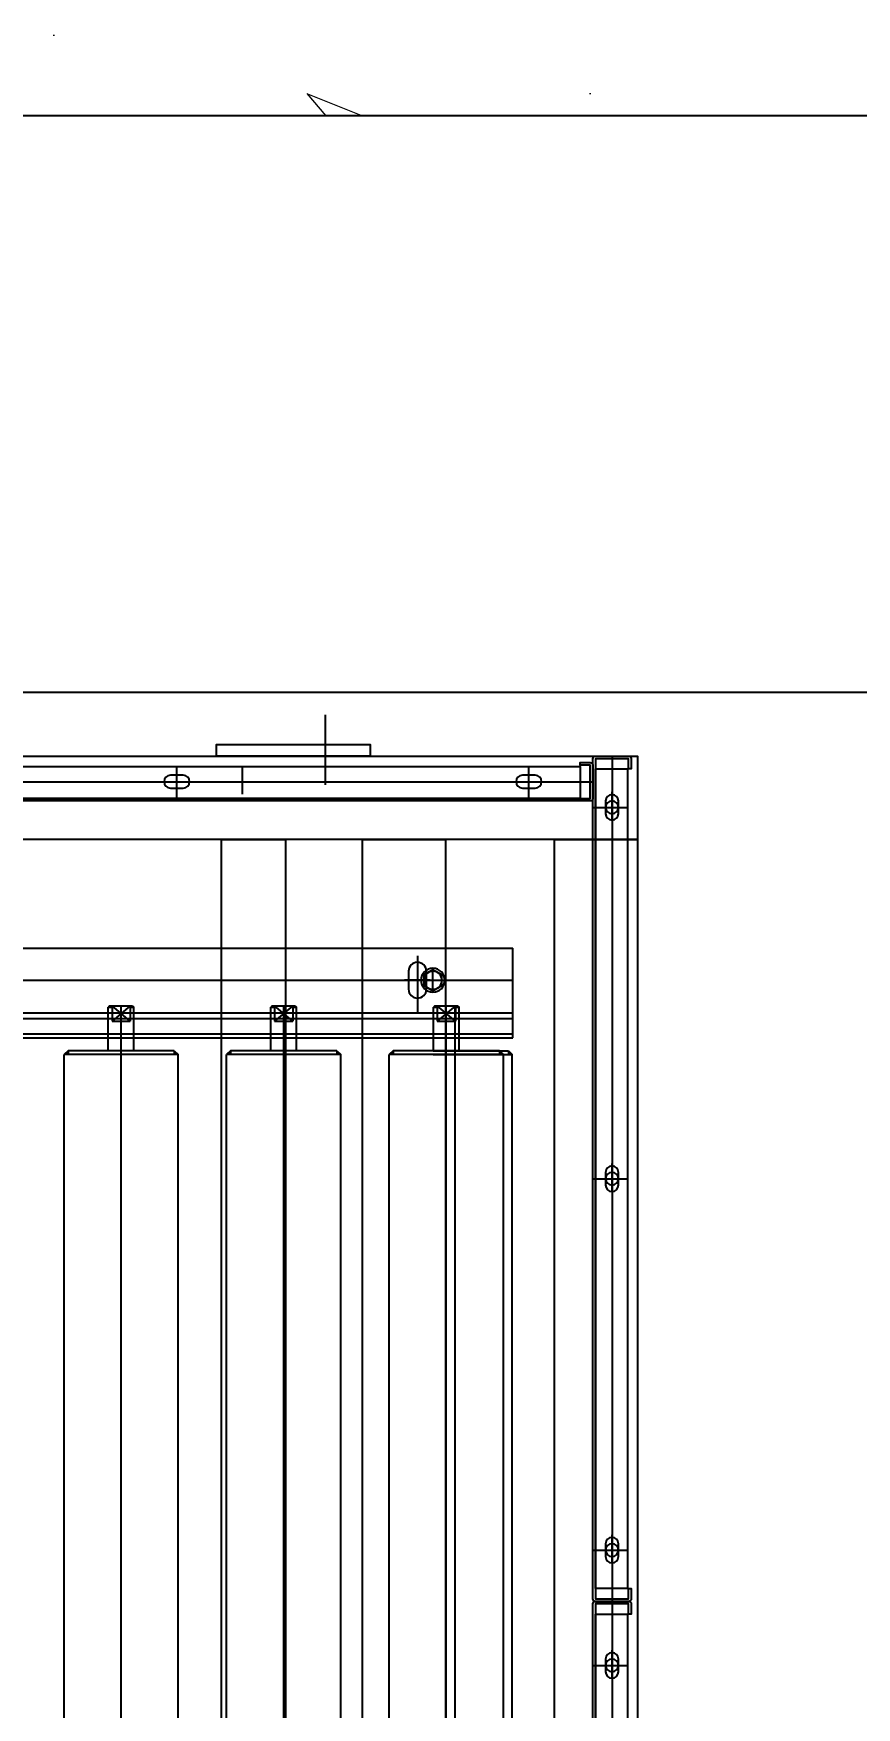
# Model space of a CAD drawing. Header units: millimetres. Extents: x 5544 to 245194, y -610088 to 30375.
# Drawn here: x 105435 to 106721, y 18773 to 21387 of the extents above; entities that cross this region are included whole.
import ezdxf
from ezdxf.lldxf.tags import DXFTag

# ---------------------------------------------------------------- set-up
doc = ezdxf.new("R2010")
doc.units = ezdxf.units.MM
doc.layers.add('0-해치', color=8, linetype='Continuous', lineweight=9)
for name, color, linetype in [('0콘크리트', 2, 'Continuous'), ('1', 1, 'CENTER2'), ('15', 15, 'Continuous'), ('3', 3, 'Continuous'), ('CL', 1, 'CENTER'), ('가상선', 6, 'PHANTOM'), ('외형선', 7, 'Continuous'), ('은선', 2, 'HIDDEN'), ('중심선', 1, 'CENTER')]:
    doc.layers.add(name, color=color, linetype=linetype)
doc.styles.get("Standard").update_dxf_attribs({"font": 'SYMBOL'})
tags = doc.linetypes.add('CENTER', pattern=[2, 1.25, -0.25, 0.25, -0.25]).pattern_tags.tags
tags[10:11] = [DXFTag(74, 4), DXFTag(75, 0), DXFTag(340, '0'), DXFTag(46, 1.0), DXFTag(50, 0.0), DXFTag(44, 0.0), DXFTag(45, 0.0)]
tags[8:9] = [DXFTag(74, 4), DXFTag(75, 0), DXFTag(340, '0'), DXFTag(46, 1.0), DXFTag(50, 0.0), DXFTag(44, 0.0), DXFTag(45, 0.0)]
tags[6:7] = [DXFTag(74, 4), DXFTag(75, 0), DXFTag(340, '0'), DXFTag(46, 1.0), DXFTag(50, 0.0), DXFTag(44, 0.0), DXFTag(45, 0.0)]
tags[4:5] = [DXFTag(74, 4), DXFTag(75, 0), DXFTag(340, '0'), DXFTag(46, 1.0), DXFTag(50, 0.0), DXFTag(44, 0.0), DXFTag(45, 0.0)]
tags = doc.linetypes.add('CENTER2', pattern=[1.125, 0.75, -0.125, 0.125, -0.125]).pattern_tags.tags
tags[10:11] = [DXFTag(74, 4), DXFTag(75, 0), DXFTag(340, '0'), DXFTag(46, 1.0), DXFTag(50, 0.0), DXFTag(44, 0.0), DXFTag(45, 0.0)]
tags[8:9] = [DXFTag(74, 4), DXFTag(75, 0), DXFTag(340, '0'), DXFTag(46, 1.0), DXFTag(50, 0.0), DXFTag(44, 0.0), DXFTag(45, 0.0)]
tags[6:7] = [DXFTag(74, 4), DXFTag(75, 0), DXFTag(340, '0'), DXFTag(46, 1.0), DXFTag(50, 0.0), DXFTag(44, 0.0), DXFTag(45, 0.0)]
tags[4:5] = [DXFTag(74, 4), DXFTag(75, 0), DXFTag(340, '0'), DXFTag(46, 1.0), DXFTag(50, 0.0), DXFTag(44, 0.0), DXFTag(45, 0.0)]
tags = doc.linetypes.add('HIDDEN', pattern=[0.375, 0.25, -0.125]).pattern_tags.tags
tags[6:7] = [DXFTag(74, 4), DXFTag(75, 0), DXFTag(340, '0'), DXFTag(46, 1.0), DXFTag(50, 0.0), DXFTag(44, 0.0), DXFTag(45, 0.0)]
tags[4:5] = [DXFTag(74, 4), DXFTag(75, 0), DXFTag(340, '0'), DXFTag(46, 1.0), DXFTag(50, 0.0), DXFTag(44, 0.0), DXFTag(45, 0.0)]
tags = doc.linetypes.add('PHANTOM', pattern=[2.5, 1.25, -0.25, 0.25, -0.25, 0.25, -0.25]).pattern_tags.tags
tags[14:15] = [DXFTag(74, 4), DXFTag(75, 0), DXFTag(340, '0'), DXFTag(46, 1.0), DXFTag(50, 0.0), DXFTag(44, 0.0), DXFTag(45, 0.0)]
tags[12:13] = [DXFTag(74, 4), DXFTag(75, 0), DXFTag(340, '0'), DXFTag(46, 1.0), DXFTag(50, 0.0), DXFTag(44, 0.0), DXFTag(45, 0.0)]
tags[10:11] = [DXFTag(74, 4), DXFTag(75, 0), DXFTag(340, '0'), DXFTag(46, 1.0), DXFTag(50, 0.0), DXFTag(44, 0.0), DXFTag(45, 0.0)]
tags[8:9] = [DXFTag(74, 4), DXFTag(75, 0), DXFTag(340, '0'), DXFTag(46, 1.0), DXFTag(50, 0.0), DXFTag(44, 0.0), DXFTag(45, 0.0)]
tags[6:7] = [DXFTag(74, 4), DXFTag(75, 0), DXFTag(340, '0'), DXFTag(46, 1.0), DXFTag(50, 0.0), DXFTag(44, 0.0), DXFTag(45, 0.0)]
tags[4:5] = [DXFTag(74, 4), DXFTag(75, 0), DXFTag(340, '0'), DXFTag(46, 1.0), DXFTag(50, 0.0), DXFTag(44, 0.0), DXFTag(45, 0.0)]
doc.dimstyles.new('DIM-A-002-평면', dxfattribs={"dimscale": 170, "dimtxt": 1, "dimasz": 0.4, "dimexe": 0.2, "dimexo": 0.3, "dimgap": 0.4, "dimtad": 1, "dimdec": 0, "dimtxsty": 'Standard', "dimcen": 0, "dimclrd": 15, "dimclre": 15, "dimclrt": 3, "dimadec": 0, "dimazin": 0, "dimtfac": 1, "dimtix": 1, "dimtmove": 0, "dimatfit": 3, "dimfxl": 1, "dimarcsym": 0})

# ---------------------------------------------------------------- blocks, each defined once
blk = doc.blocks.new('A$C69BB1000')
for points in [[(2, -70), (28, -70, 0.414214), (30, -68), (30, 578, 0.414214), (28, 580), (2, 580, 0.414214), (0, 578), (0, 570), (2, 570), (2, 578), (28, 578), (28, -68), (2, -68), (2, -60), (0, -60), (0, -68, 0.414214)], [(20, 535), (20, 525, -1), (10, 525), (10, 535, -1)], [(20, 260), (20, 250, -1), (10, 250), (10, 260, -1)], [(20, -15), (20, -25, -1), (10, -25), (10, -15, -1)]]:
    blk.add_lwpolyline(points, format="xyb", close=True)
blk.add_lwpolyline([(3, 570), (3, -60), (28, -60), (28, 570)], close=True)
at = {"layer": '1'}
for p, q in [((15, 580), (15, -70)), ((30, 530), (3, 530)), ((30, 255), (3, 255)), ((30, -20), (3, -20))]:
    blk.add_line(p, q, dxfattribs=at)
blk = doc.blocks.new('A$CBD282C18')
for points in [[(2, -50), (28, -50, 0.414214), (30, -48), (30, 628, 0.414214), (28, 630), (2, 630, 0.414214), (0, 628), (0, 620), (2, 620), (2, 628), (28, 628), (28, -48), (2, -48), (2, -40), (0, -40), (0, -48, 0.414214)], [(20, 585), (20, 575, -1), (10, 575), (10, 585, -1)], [(20, 295), (20, 285, -1), (10, 285), (10, 295, -1)], [(20, 15), (20, 5, -1), (10, 5), (10, 15, -1)]]:
    blk.add_lwpolyline(points, format="xyb", close=True)
blk.add_lwpolyline([(3, 620), (3, -40), (28, -40), (28, 620)], close=True)
at = {"layer": '1'}
for p, q in [((15, 630), (15, -50)), ((30, 580), (3, 580)), ((30, 290), (3, 290)), ((30, 10), (3, 10))]:
    blk.add_line(p, q, dxfattribs=at)
blk = doc.blocks.new('A$C8F1605C7')
for points in [[(570, 2), (570, 28, 0.414214), (568, 30), (-88, 30, 0.414214), (-90, 28), (-90, 2, 0.414214), (-88, 0), (-80, 0), (-80, 2), (-88, 2), (-88, 28), (568, 28), (568, 2), (560, 2), (560, 0), (568, 0, 0.414214)], [(-55, 20), (-45, 20, -1), (-45, 10), (-55, 10, -1)], [(235, 20), (245, 20, -1), (245, 10), (235, 10, -1)], [(525, 20), (535, 20, -1), (535, 10), (525, 10, -1)]]:
    blk.add_lwpolyline(points, format="xyb", close=True)
blk.add_lwpolyline([(-80, 3), (560, 3), (560, 28), (-80, 28)], close=True)
at = {"layer": '1'}
for p, q in [((-50, 30), (-50, 3)), ((240, 30), (240, 3)), ((530, 30), (530, 3)), ((-90, 15), (570, 15))]:
    blk.add_line(p, q, dxfattribs=at)
blk = doc.blocks.new('A$C620CB401')
for centre in [(-3, 12.4), (287, 12.4), (577, 12.4), (667, 12.4)]:
    blk.add_circle(centre, 5)
at = {"layer": '1'}
for p, q in [((-3, 22.9), (-3, 0)), ((287, 22.9), (287, 0)), ((577, 22.9), (577, 0)), ((667, 22.9), (667, 0)), ((6.7, 12.4), (-15, 12.4)), ((296.7, 12.4), (275, 12.4)), ((586.7, 12.4), (565, 12.4)), ((676.7, 12.4), (655, 12.4))]:
    blk.add_line(p, q, dxfattribs=at)
blk = doc.blocks.new('A$C2112D5C0')
blk.add_hatch(color=256).paths.add_polyline_path([(43.3, 1620), (40.2, 1617), (43.3, 1617)])
for p, q in [((101.9, 1700, 0), (39.8, 1700, 0)), ((39.8, 1641.7, 0), (39.8, 1700, 0)), ((39.8, 1630, 0), (39.8, 1700, 0)), ((101.9, 1630, 0), (39.8, 1630, 0)), ((43.3, 1620, 0), (40.2, 1617, 0)), ((40.2, 143, 0), (40.2, 1617, 0)), ((101.9, 1617, 0), (40.2, 1617, 0)), ((43.3, 1620, 0), (43.3, 1617, 0)), ((101.9, 1620, 0), (43.3, 1620, 0))]:
    blk.add_line(p, q)
at = {"layer": '중심선', "ltscale": 5}
for p, q in [((101.9, 1675, 0), (39.8, 1675, 0)), ((84.8, 35, 0), (84.8, 1655, 0))]:
    blk.add_line(p, q, dxfattribs=at)
blk = doc.blocks.new('콘베어 롤러 1500용')
at = {"layer": '외형선'}
for points in [[(-41.5, -32), (-44.6, -32), (-41.5, -29)], [(41.5, -29), (44.6, -32), (41.5, -32)]]:
    blk.add_hatch(color=256, dxfattribs=at).paths.add_polyline_path(points)
at = {"layer": '가상선', "ltscale": 0.5}
for p, q in [((-7.1, -6), (7.1, 6)), ((-7.1, 6), (7.1, -6))]:
    blk.add_line(p, q, dxfattribs=at)
at = {"layer": '외형선'}
for p, q in [((-9, 6), (-10, 5)), ((-10, -29), (-10, 5)), ((-7.1, 5), (-10, 5)), ((9, 6), (-9, 6)), ((-7.1, 6), (-7.1, -6)), ((7.1, 6), (7.1, -6)), ((10, 5), (7.1, 5)), ((9, 6), (10, 5)), ((10, -29), (10, 5)), ((7.1, -6), (-7.1, -6)), ((-41.5, -29), (-44.6, -32)), ((-44.6, -1506), (-44.6, -32)), ((-44.6, -32), (44.6, -32)), ((-41.5, -29), (41.5, -29)), ((-41.5, -29), (-41.5, -32)), ((41.5, -29), (44.6, -32)), ((41.5, -29), (41.5, -32)), ((44.6, -1506), (44.6, -32))]:
    blk.add_line(p, q, dxfattribs=at)
at = {"layer": '중심선', "ltscale": 5}
blk.add_line((0, -1614), (0, 6), dxfattribs=at)
blk = doc.blocks.new('1755리프트  평면')
at = {"layer": '외형선'}
for p, q in [((-877.5, 780), (-877.5, 850)), ((-877.5, 791.7), (-877.5, 850)), ((877.5, 850), (-877.5, 850)), ((-822.1, 829.1), (-815.1, 833.2)), ((-822.1, 820.9), (-822.1, 829.1)), ((-815.1, 833.2), (-808, 829.1)), ((-808, 829.1), (-808, 820.9)), ((-815.1, 816.8), (-822.1, 820.9)), ((-808, 820.9), (-815.1, 816.8)), ((877.5, 780), (-877.5, 780))]:
    blk.add_line(p, q, dxfattribs=at)
for radius in [9.32, 7.07]:
    blk.add_circle((-815.1, 825), radius, dxfattribs=at)
at = {"layer": '은선', "ltscale": 0.3}
for p, q in [((877.5, 799.5), (-877.5, 799.5)), ((877.5, 795), (-877.5, 795)), ((877.5, 783.2), (-877.5, 783.2))]:
    blk.add_line(p, q, dxfattribs=at)
at = {"layer": '중심선', "ltscale": 5}
for p, q in [((877.5, 825), (-877.5, 825)), ((-815.1, 815.7), (-815.1, 834.3))]:
    blk.add_line(p, q, dxfattribs=at)
at = {"linetype": 'Continuous'}
for p in [(-825.5, 799), (-698.5, 799), (-571.5, 799)]:
    blk.add_blockref('콘베어 롤러 1500용', p, dxfattribs=at)
blk = doc.blocks.new('카평면')
at = {"elevation": 0}
for points in [[(437, 822.3), (437, 831.3), (557, 831.3), (557, 822.3)], [(-1079, 822.3), (766, 822.3), (766, 757.3), (-1079, 757.3)], [(441, -127.7), (441, 757.3), (491, 757.3), (491, -127.7)], [(616, 757.3), (616, -1112.7), (551, -1112.7), (551, 757.3)], [(766, 757.3), (766, -1112.7), (701, -1112.7), (701, 757.3)]]:
    blk.add_lwpolyline(points, close=True, dxfattribs=at)
blk.add_lwpolyline([(587, 647.3), (587, 640.3, 1), (601, 640.3), (601, 647.3), (601, 654.3, 1), (587, 654.3)], format="xyb", close=True, dxfattribs=at)
at = {"layer": '1'}
for p, q in [((522, 854.5), (522, 800)), ((457, 814.6), (457, 792.7))]:
    blk.add_line(p, q, dxfattribs=at)
at = {"layer": 'CL'}
for p, q in [((446.9, 802.3), (467.9, 802.3)), ((594, 666.3), (594, 622.5)), ((604, 647.3), (584, 647.3))]:
    blk.add_line(p, q, dxfattribs=at)
at = {"xscale": -1, "rotation": 89.99999999999993}
for name, p in [('A$C69BB1000', (661, 817.3)), ('A$C620CB401', (758.4, 779.3))]:
    blk.add_blockref(name, p, dxfattribs=at)
at = {"xscale": -1}
for name, p in [('1755리프트  평면', (-209, -177.7)), ('A$CBD282C18', (761, -467.7))]:
    blk.add_blockref(name, p, dxfattribs=at)
at = {"layer": '3', "xscale": -1, "rotation": 89.99999999999993}
blk.add_blockref('A$C8F1605C7', (761, 732.3), dxfattribs=at)
at = {"layer": '3', "xscale": -1}
blk.add_blockref('A$C2112D5C0', (708.3, -1027.7, 0), dxfattribs=at)
blk = doc.blocks.new('*D2799')
at = {"layer": '15', "color": 15, "lineweight": -2, "ltscale": 600}
for p, q in [((104480.1, 20358.3), (107941.9, 20358.3)), ((107907.9, 20290.3), (107907.9, 16226.3)), ((104480.1, 16158.3), (107941.9, 16158.3))]:
    blk.add_line(p, q, dxfattribs=at)
at = {"layer": '15', "color": 15}
for points in [[(107919.3, 20290.3), (107896.6, 20290.3), (107907.9, 20358.3)], [(107896.6, 16226.3), (107919.3, 16226.3), (107907.9, 16158.3)]]:
    blk.add_solid(points, dxfattribs=at)
at = {"layer": 'Defpoints', "color": 0}
for p in [(104429.1, 20358.3), (104429.1, 16158.3), (107907.9, 16158.3)]:
    blk.add_point(p, dxfattribs=at)
at = {"layer": '15', "color": 3, "ltscale": 600, "insert": (107752.5, 18258.3), "char_height": 170, "attachment_point": 5, "rotation": 90}
blk.add_mtext('DBG. 2100', dxfattribs=at)

msp = doc.modelspace()

# ---------------------------------------------------------------- hatches: boundary and pattern name
at = {"layer": '0-해치', "ltscale": 600}
h = msp.add_hatch(dxfattribs=at)
h.set_pattern_fill('CONC', color=256, scale=60)
h.set_pattern_definition([(0, (-356702.9, 980070.2), (0, 1524), [0, -1524]), (0, (-356687.7, 979536.8), (0, 1524), [0, -1524]), (0, (-356642, 980359.7), (0, 1524), [0, -1524]), (338.19859, (-357434.44, 979887.3), (4572, -1524), [164.1398, -8042.8513]), (216.869898, (-357282.04, 979826.34), (4572, 3048), [76.2, -7543.8]), (130.601295, (-357343, 979780.62), (7620, -9144), [140.5059, -13910.08]), (206.56505, (-357845.9, 979597.74), (-1524, -1524), [34.0777, -3373.69]), (326.309932, (-357876.4, 979582.5), (3048, -1524), [54.9486, -5439.9115]), (108.43495, (-357830.7, 979552), (-1524, 3048), [48.1931, -4771.118]), (225, (-356870.6, 979445.3), (-2e-13, -1524), [64.6578, -2090.6036]), (0, (-356916.3, 979399.6), (1524, 1524), [91.44, -1432.56]), (135, (-356824.8, 979399.6), (-1524, 1e-13), [64.6578, -2090.6036]), (251.56505, (-357053.44, 980420.7), (1524, 3048), [48.1931, -4771.118]), (0, (-357068.7, 980375), (1524, 1524), [76.2, -1447.8]), (143.130102, (-356992.48, 980374.98), (-4572, 3048), [76.2, -7543.8]), (213.690068, (-357861.16, 980435.94), (3048, 1524), [54.9486, -5439.9115]), (341.56505, (-357906.9, 980405.46), (-3048, 1524), [96.3862, -4722.925]), (126.869898, (-357815.44, 980374.98), (3048, -4572), [76.2, -7543.8]), (0, (-357419.2, 980375), (0, 1524), [0, -1524]), (0, (-357830.7, 979978.7), (0, 1524), [0, -1524]), (0, (-357404, 979414.9), (0, 1524), [0, -1524]), (0, (-356992.5, 979887.3), (0, 1524), [0, -1524]), (0, (-357434.4, 980146.4), (0, 1524), [0, -1524]), (0, (-357769.7, 980192.1), (0, 1524), [0, -1524]), (0, (-357632.6, 980100.7), (0, 1524), [0, -1524]), (0, (-357693.5, 979734.9), (0, 1524), [0, -1524]), (0, (-358059.3, 979795.9), (0, 1524), [0, -1524]), (0, (-358044, 980146.4), (0, 1524), [0, -1524]), (0, (-358089.8, 980481.7), (0, 1524), [0, -1524]), (0, (-357617.3, 980542.6), (0, 1524), [0, -1524]), (0, (-357282, 980603.6), (0, 1524), [0, -1524]), (0, (-356748.6, 980542.6), (0, 1524), [0, -1524]), (0, (-357114.4, 980070.2), (0, 1524), [0, -1524]), (0, (-357266.8, 980344.5), (0, 1524), [0, -1524]), (0, (-357144.9, 979613), (0, 1524), [0, -1524]), (0, (-357602.1, 979536.8), (0, 1524), [0, -1524]), (0, (-357144.9, 979201.5), (0, 1524), [0, -1524]), (0, (-357647.8, 979293), (0, 1524), [0, -1524]), (0, (-358135.5, 979247.2), (0, 1524), [0, -1524]), (0, (-357952.6, 979171), (0, 1524), [0, -1524]), (0, (-357937.4, 979384.4), (0, 1524), [0, -1524]), (0, (-356916.3, 979140.5), (0, 1524), [0, -1524]), (0, (-356733.4, 979765.4), (0, 1524), [0, -1524]), (0, (-356809.6, 980222.6), (0, 1524), [0, -1524]), (0, (-357510.6, 979125.3), (0, 1524), [0, -1524])])
h.paths.add_polyline_path([(96929.1, 22058.3), (97529.1, 22058.3), (97529.1, 21858.3), (109029.1, 21858.3), (109029.1, 22261.6), (109629.1, 22261.6), (109629.1, 14258.3), (102130, 14258.3), (102130, 13555.1), (101529.1, 13555.1), (101529.1, 15959.3), (102129.1, 15959.3), (102129.1, 14858.3), (109029.1, 14858.3), (109029.1, 21258.3), (102129.1, 21258.3), (102129.1, 20479.3), (101529.1, 20479.3), (101529.1, 21258.3), (96929.1, 21258.3)])

# ---------------------------------------------------------------- linework, layer by layer
at = {"layer": '0콘크리트', "elevation": 0}
msp.add_lwpolyline([(96929.1, 22058.3), (97529.1, 22058.3), (97529.1, 21858.3), (109029.1, 21858.3), (109029.1, 22261.6), (109629.1, 22261.6), (109629.1, 14258.3), (102130, 14258.3), (102130, 13555.1), (101529.1, 13555.1), (101529.1, 16058.3), (102129.1, 16058.3), (102129.1, 14858.3), (109029.1, 14858.3), (109029.1, 21258.3), (102129.1, 21258.3), (102129.1, 20458.3), (101529.1, 20458.3), (101529.1, 21258.3), (96929.1, 21258.3), (96929.1, 22058.3)], dxfattribs=at)

# ---------------------------------------------------------------- block references
at = {"ltscale": 600, "xscale": 2, "yscale": 2, "zscale": 2}
msp.add_blockref('카평면', (104847, 18613.7, 0), dxfattribs=at)

# ---------------------------------------------------------------- dimensions: what is measured, and where the dimension line sits
at = {"layer": '15', "ltscale": 600}
dim = msp.add_linear_dim(base=(107907.9, 16158.3), p1=(104429.1, 20358.3), p2=(104429.1, 16158.3), angle=90, text='DBG. <>', dimstyle='DIM-A-002-평면', override={"dimlfac": 0.5}, dxfattribs=at)
dim.commit()
dim.dimension.update_dxf_attribs({"geometry": '*D2799', "text_midpoint": (107752.5, 18258.3)})

doc.saveas('drawing.dxf')
